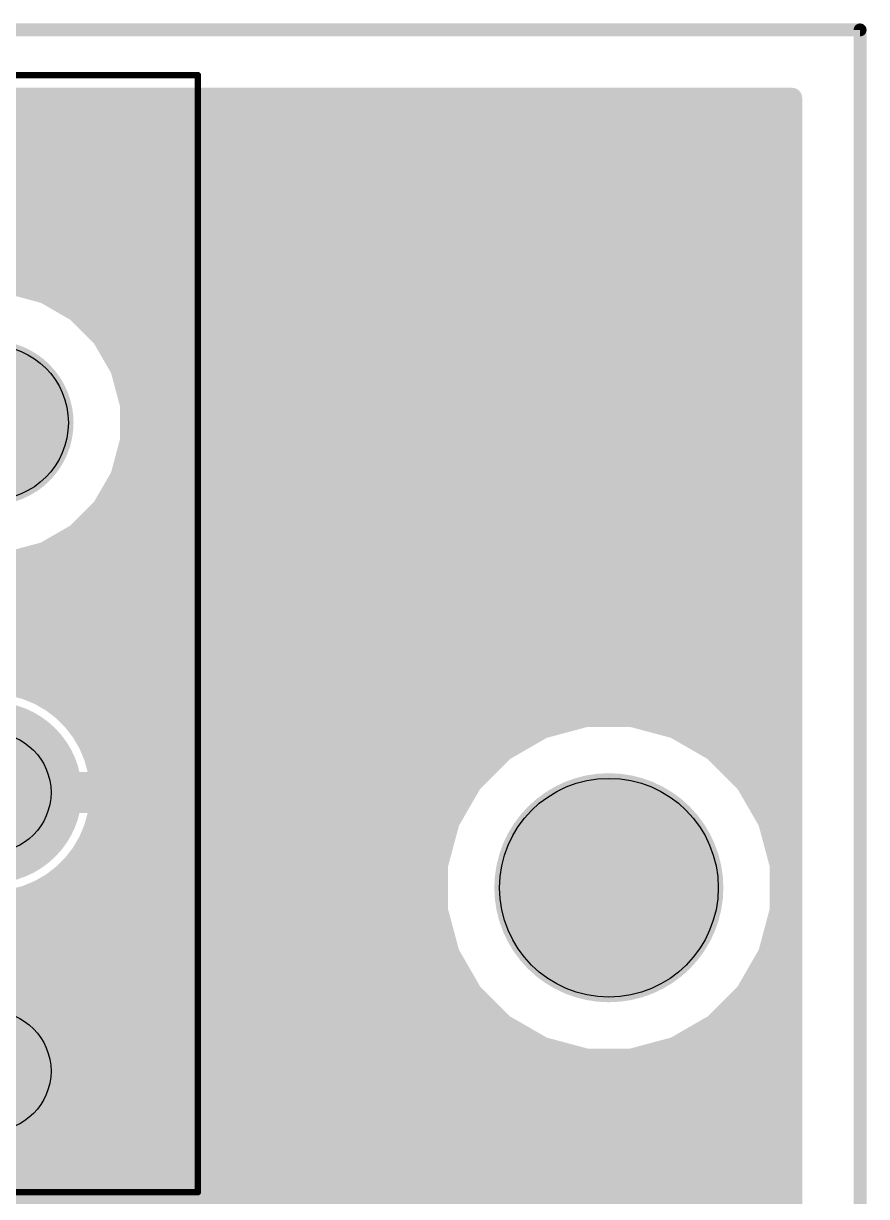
# Model space of a CAD drawing. Extents: x 0 to 10.8, y 0 to 6.1.
# Drawn here: x 8.897 to 9.552, y 5.176 to 6.088 of the extents above; entities that cross this region are included whole.
import ezdxf

# ---------------------------------------------------------------- set-up
doc = ezdxf.new("R2010")
doc.units = 0
for name, color, linetype in [('1', 22, 'CONTINUOUS'), ('116', 253, 'CONTINUOUS'), ('16', 175, 'CONTINUOUS'), ('17', 82, 'CONTINUOUS'), ('20', 7, 'CONTINUOUS'), ('21', 253, 'CONTINUOUS'), ('29', 253, 'CONTINUOUS'), ('30', 253, 'CONTINUOUS'), ('44', 253, 'CONTINUOUS')]:
    doc.layers.add(name, color=color, linetype=linetype)

# ---------------------------------------------------------------- blocks, each defined once
blk = doc.blocks.new('ROUNDP')
at = {"const_width": 0.5}
blk.add_lwpolyline([(0, -0.25, 1), (0, 0.25, 1), (0, -0.25)], format="xyb", dxfattribs=at)

msp = doc.modelspace()

# ---------------------------------------------------------------- linework, layer by layer
at = {"layer": '1'}
for points, const_width in [([(6.568744, 6.029677), (9.49424, 6.029677)], 0.016), ([(9.49424, 6.029677), (9.49424, 4.517012)], 0.016), ([(6.568744, 6.016), (9.49424, 6.016)], 0.016), ([(6.568744, 6), (9.49424, 6)], 0.016), ([(6.568744, 5.984), (9.49424, 5.984)], 0.016), ([(6.568744, 5.968), (9.49424, 5.968)], 0.016), ([(6.568744, 5.952), (9.49424, 5.952)], 0.016), ([(6.568744, 5.936), (9.49424, 5.936)], 0.016), ([(6.568744, 5.92), (9.49424, 5.92)], 0.016), ([(6.568744, 5.904), (9.49424, 5.904)], 0.016), ([(6.568744, 5.888), (9.49424, 5.888)], 0.016), ([(8.913685, 5.878039), (8.886217, 5.885398)], 0.016), ([(8.938311, 5.863819), (8.913685, 5.878039)], 0.016), ([(8.924146, 5.872), (9.49424, 5.872)], 0.016), ([(8.958417, 5.843713), (8.938311, 5.863819)], 0.016), ([(8.94613, 5.856), (9.49424, 5.856)], 0.016), ([(8.972638, 5.819087), (8.958417, 5.843713)], 0.016), ([(8.960563, 5.84), (9.49424, 5.84)], 0.016), ([(8.969803, 5.824), (9.49424, 5.824)], 0.016), ([(8.979996, 5.791618), (8.972638, 5.819087)], 0.016), ([(8.97561, 5.808), (9.49424, 5.808)], 0.016), ([(8.979898, 5.792), (9.49424, 5.792)], 0.016), ([(8.979996, 5.763181), (8.979996, 5.791618)], 0.016), ([(8.979996, 5.776), (9.49424, 5.776)], 0.016), ([(8.972638, 5.735713), (8.979996, 5.763181)], 0.016), ([(8.979142, 5.76), (9.49424, 5.76)], 0.016), ([(8.958417, 5.711087), (8.972638, 5.735713)], 0.016), ([(8.974854, 5.744), (9.49424, 5.744)], 0.016), ([(8.968181, 5.728), (9.49424, 5.728)], 0.016), ([(8.938311, 5.69098), (8.958417, 5.711087)], 0.016), ([(8.958941, 5.712), (9.49424, 5.712)], 0.016), ([(8.913685, 5.67676), (8.938311, 5.69098)], 0.016), ([(8.943331, 5.696), (9.49424, 5.696)], 0.016), ([(8.886217, 5.669402), (8.913685, 5.67676)], 0.016), ([(8.919295, 5.68), (9.49424, 5.68)], 0.016), ([(7.660996, 5.664), (9.49424, 5.664)], 0.016), ([(7.660996, 5.648), (9.49424, 5.648)], 0.016), ([(7.660996, 5.632), (9.49424, 5.632)], 0.016), ([(7.660996, 5.616), (9.49424, 5.616)], 0.016), ([(7.660996, 5.6), (9.49424, 5.6)], 0.016), ([(7.660996, 5.584), (9.49424, 5.584)], 0.016), ([(8.89922, 5.570185), (8.88852, 5.573051)], 0.016), ([(8.909453, 5.565945), (8.89922, 5.570185)], 0.016), ([(8.904496, 5.568), (9.49424, 5.568)], 0.016), ([(8.919043, 5.560406), (8.909453, 5.565945)], 0.016), ([(8.927831, 5.553665), (8.919043, 5.560406)], 0.016), ([(8.935665, 5.545831), (8.927831, 5.553665)], 0.016), ([(8.929496, 5.552), (9.49424, 5.552)], 0.016), ([(8.942406, 5.537043), (8.935665, 5.545831)], 0.016), ([(9.334488, 5.548996), (9.300661, 5.539933)], 0.016), ([(9.369508, 5.548996), (9.334488, 5.548996)], 0.016), ([(9.403335, 5.539933), (9.369508, 5.548996)], 0.016), ([(8.947945, 5.527453), (8.942406, 5.537043)], 0.016), ([(8.943012, 5.536), (9.29385, 5.536)], 0.016), ([(9.300661, 5.539933), (9.270335, 5.522425)], 0.016), ([(9.433661, 5.522425), (9.403335, 5.539933)], 0.016), ([(9.41015, 5.536), (9.49424, 5.536)], 0.016), ([(8.952185, 5.51722), (8.947945, 5.527453)], 0.016), ([(8.951035, 5.52), (9.267909, 5.52)], 0.016), ([(8.955051, 5.50652), (8.952185, 5.51722)], 0.016), ([(9.270335, 5.522425), (9.245571, 5.497661)], 0.016), ([(9.458425, 5.497661), (9.433661, 5.522425)], 0.016), ([(9.436087, 5.52), (9.49424, 5.52)], 0.016), ([(8.956169, 5.497992), (8.955051, 5.50652)], 0.016), ([(8.955382, 5.504), (9.251909, 5.504)], 0.016), ([(9.452087, 5.504), (9.49424, 5.504)], 0.016), ([(8.880016, 5.497992), (8.956169, 5.497992)], 0.016), ([(9.245571, 5.497661), (9.228063, 5.467335)], 0.016), ([(9.475933, 5.467335), (9.458425, 5.497661)], 0.016), ([(8.880016, 5.488), (9.239996, 5.488)], 0.016), ([(8.956169, 5.482), (8.880016, 5.482)], 0.016), ([(8.955051, 5.473476), (8.956169, 5.482)], 0.016), ([(9.464004, 5.488), (9.49424, 5.488)], 0.016), ([(8.952185, 5.462776), (8.955051, 5.473476)], 0.016), ([(8.954654, 5.472), (9.23076, 5.472)], 0.016), ([(9.47324, 5.472), (9.49424, 5.472)], 0.016), ([(8.947945, 5.452543), (8.952185, 5.462776)], 0.016), ([(9.228063, 5.467335), (9.219, 5.433508)], 0.016), ([(9.484996, 5.433508), (9.475933, 5.467335)], 0.016), ([(8.949374, 5.456), (9.225028, 5.456)], 0.016), ([(9.478972, 5.456), (9.49424, 5.456)], 0.016), ([(8.942406, 5.442953), (8.947945, 5.452543)], 0.016), ([(8.935665, 5.434165), (8.942406, 5.442953)], 0.016), ([(8.940138, 5.44), (9.22074, 5.44)], 0.016), ([(9.48326, 5.44), (9.49424, 5.44)], 0.016), ([(8.919043, 5.419591), (8.927831, 5.426331)], 0.016), ([(8.927831, 5.426331), (8.935665, 5.434165)], 0.016), ([(9.219, 5.433508), (9.219, 5.398488)], 0.016), ([(9.484996, 5.398488), (9.484996, 5.433508)], 0.016), ([(8.909453, 5.414051), (8.919043, 5.419591)], 0.016), ([(8.924791, 5.424), (9.219, 5.424)], 0.016), ([(9.484996, 5.424), (9.49424, 5.424)], 0.016), ([(8.905665, 5.412484), (8.909453, 5.414051)], 0.016), ([(8.927193, 5.406717), (8.905665, 5.412484)], 0.016), ([(8.922406, 5.408), (9.219, 5.408)], 0.016), ([(9.484996, 5.408), (9.49424, 5.408)], 0.016), ([(8.959803, 5.38789), (8.927193, 5.406717)], 0.016), ([(9.219, 5.398488), (9.228063, 5.364661)], 0.016), ([(9.475933, 5.364661), (9.484996, 5.398488)], 0.016), ([(8.872, 4.730606), (8.872, 5.273465)], 0.254), ([(8.952685, 5.392), (9.220736, 5.392)], 0.016), ([(9.483256, 5.392), (9.49424, 5.392)], 0.016), ([(8.986425, 5.361268), (8.959803, 5.38789)], 0.016), ([(8.971693, 5.376), (9.225024, 5.376)], 0.016), ([(9.478969, 5.376), (9.49424, 5.376)], 0.016), ([(9.228063, 5.364661), (9.245571, 5.334335)], 0.016), ([(9.458425, 5.334335), (9.475933, 5.364661)], 0.016), ([(9.005252, 5.328657), (8.986425, 5.361268)], 0.016), ([(8.987157, 5.36), (9.230752, 5.36)], 0.016), ([(9.47324, 5.36), (9.49424, 5.36)], 0.016), ([(8.996398, 5.344), (9.239988, 5.344)], 0.016), ([(9.464004, 5.344), (9.49424, 5.344)], 0.016), ([(9.014996, 5.292291), (9.005252, 5.328657)], 0.016), ([(9.005429, 5.328), (9.251906, 5.328)], 0.016), ([(9.245571, 5.334335), (9.270335, 5.309571)], 0.016), ([(9.433661, 5.309571), (9.458425, 5.334335)], 0.016), ([(9.452091, 5.328), (9.49424, 5.328)], 0.016), ([(9.009717, 5.312), (9.267906, 5.312)], 0.016), ([(9.270335, 5.309571), (9.300661, 5.292063)], 0.016), ([(9.403335, 5.292063), (9.433661, 5.309571)], 0.016), ([(9.436091, 5.312), (9.49424, 5.312)], 0.016), ([(9.014004, 5.296), (9.293839, 5.296)], 0.016), ([(9.014996, 4.711776), (9.014996, 5.292291)], 0.016), ([(9.300661, 5.292063), (9.334488, 5.283)], 0.016), ([(9.369508, 5.283), (9.403335, 5.292063)], 0.016), ([(9.410154, 5.296), (9.49424, 5.296)], 0.016), ([(9.014996, 5.28), (9.49424, 5.28)], 0.016), ([(9.334488, 5.283), (9.369508, 5.283)], 0.016), ([(9.014996, 5.264), (9.49424, 5.264)], 0.016), ([(9.014996, 5.248), (9.49424, 5.248)], 0.016), ([(9.014996, 5.232), (9.49424, 5.232)], 0.016), ([(9.014996, 5.216), (9.49424, 5.216)], 0.016), ([(9.014996, 5.2), (9.49424, 5.2)], 0.016), ([(9.014996, 5.184), (9.49424, 5.184)], 0.016), ([(9.014996, 5.168), (9.49424, 5.168)], 0.016)]:
    msp.add_lwpolyline(points, dxfattribs=dict(at, const_width=const_width))
for points, const_width in [([(9.49824, 6.029677, 1), (9.49024, 6.029677)], 0.008), ([(9.49424, 6.025677, 1), (9.49424, 6.033677)], 0.008), ([(9.49424, 6.012, 1), (9.49424, 6.02)], 0.008), ([(9.49424, 5.996, 1), (9.49424, 6.004)], 0.008), ([(9.49424, 5.98, 1), (9.49424, 5.988)], 0.008), ([(9.49424, 5.964, 1), (9.49424, 5.972)], 0.008), ([(9.49424, 5.948, 1), (9.49424, 5.956)], 0.008), ([(9.49424, 5.932, 1), (9.49424, 5.94)], 0.008), ([(9.49424, 5.916, 1), (9.49424, 5.924)], 0.008), ([(9.49424, 5.9, 1), (9.49424, 5.908)], 0.008), ([(9.49424, 5.884, 1), (9.49424, 5.892)], 0.008), ([(8.915685, 5.881503, 1), (8.911685, 5.874575)], 0.008), ([(8.91265, 5.874176, 1), (8.91472, 5.881903)], 0.008), ([(8.924146, 5.876, 1), (8.924146, 5.868)], 0.008), ([(8.941139, 5.866647, 1), (8.935483, 5.86099)], 0.008), ([(8.936311, 5.860355, 1), (8.940311, 5.867283)], 0.008), ([(9.49424, 5.868, 1), (9.49424, 5.876)], 0.008), ([(8.94613, 5.86, 1), (8.94613, 5.852)], 0.008), ([(9.49424, 5.852, 1), (9.49424, 5.86)], 0.008), ([(8.961881, 5.845713, 1), (8.954953, 5.841712)], 0.008), ([(8.955589, 5.840884, 1), (8.961246, 5.846541)], 0.008), ([(8.960563, 5.844, 1), (8.960563, 5.836)], 0.008), ([(9.49424, 5.836, 1), (9.49424, 5.844)], 0.008), ([(8.969803, 5.828, 1), (8.969803, 5.82)], 0.008), ([(8.976502, 5.820122, 1), (8.968774, 5.818052)], 0.008), ([(9.49424, 5.82, 1), (9.49424, 5.828)], 0.008), ([(8.969174, 5.817086, 1), (8.976102, 5.821087)], 0.008), ([(8.97561, 5.812, 1), (8.97561, 5.804)], 0.008), ([(9.49424, 5.804, 1), (9.49424, 5.812)], 0.008), ([(8.979898, 5.796, 1), (8.979898, 5.788)], 0.008), ([(8.983996, 5.791618, 1), (8.975996, 5.791618)], 0.008), ([(9.49424, 5.788, 1), (9.49424, 5.796)], 0.008), ([(8.976132, 5.790583, 1), (8.98386, 5.792653)], 0.008), ([(8.979996, 5.78, 1), (8.979996, 5.772)], 0.008), ([(9.49424, 5.772, 1), (9.49424, 5.78)], 0.008), ([(8.98386, 5.762146, 1), (8.976132, 5.764216)], 0.008), ([(8.979142, 5.764, 1), (8.979142, 5.756)], 0.008), ([(8.975996, 5.763181, 1), (8.983996, 5.763181)], 0.008), ([(9.49424, 5.756, 1), (9.49424, 5.764)], 0.008), ([(8.976102, 5.733712, 1), (8.969174, 5.737713)], 0.008), ([(8.974854, 5.748, 1), (8.974854, 5.74)], 0.008), ([(9.49424, 5.74, 1), (9.49424, 5.748)], 0.008), ([(8.968181, 5.732, 1), (8.968181, 5.724)], 0.008), ([(8.968774, 5.736748, 1), (8.976502, 5.734678)], 0.008), ([(9.49424, 5.724, 1), (9.49424, 5.732)], 0.008), ([(8.954953, 5.713087, 1), (8.961881, 5.709086)], 0.008), ([(8.958941, 5.716, 1), (8.958941, 5.708)], 0.008), ([(8.961246, 5.708258, 1), (8.955589, 5.713915)], 0.008), ([(9.49424, 5.708, 1), (9.49424, 5.716)], 0.008), ([(8.940311, 5.687516, 1), (8.936311, 5.694444)], 0.008), ([(8.943331, 5.7, 1), (8.943331, 5.692)], 0.008), ([(9.49424, 5.692, 1), (9.49424, 5.7)], 0.008), ([(8.935483, 5.693809, 1), (8.941139, 5.688152)], 0.008), ([(8.911685, 5.680224, 1), (8.915685, 5.673296)], 0.008), ([(8.91472, 5.672896, 1), (8.91265, 5.680624)], 0.008), ([(8.919295, 5.684, 1), (8.919295, 5.676)], 0.008), ([(9.49424, 5.676, 1), (9.49424, 5.684)], 0.008), ([(9.49424, 5.66, 1), (9.49424, 5.668)], 0.008), ([(9.49424, 5.644, 1), (9.49424, 5.652)], 0.008), ([(9.49424, 5.628, 1), (9.49424, 5.636)], 0.008), ([(9.49424, 5.612, 1), (9.49424, 5.62)], 0.008), ([(9.49424, 5.596, 1), (9.49424, 5.604)], 0.008), ([(9.49424, 5.58, 1), (9.49424, 5.588)], 0.008), ([(8.900752, 5.57388, 1), (8.897689, 5.56649)], 0.008), ([(8.898186, 5.566321, 1), (8.900255, 5.574049)], 0.008), ([(8.904496, 5.572, 1), (8.904496, 5.564)], 0.008), ([(8.911453, 5.569409, 1), (8.907452, 5.562481)], 0.008), ([(8.907921, 5.56225, 1), (8.910984, 5.56964)], 0.008), ([(9.49424, 5.564, 1), (9.49424, 5.572)], 0.008), ([(8.921478, 5.563579, 1), (8.916609, 5.557232)], 0.008), ([(8.917043, 5.556942, 1), (8.921044, 5.563869)], 0.008), ([(8.930659, 5.556494, 1), (8.925002, 5.550837)], 0.008), ([(8.925396, 5.550491, 1), (8.930265, 5.556839)], 0.008), ([(8.929496, 5.556, 1), (8.929496, 5.548)], 0.008), ([(8.938839, 5.548265, 1), (8.932491, 5.543396)], 0.008), ([(8.932837, 5.543002, 1), (8.938494, 5.548659)], 0.008), ([(9.334488, 5.552996, 1), (9.334488, 5.544996)], 0.008), ([(9.335523, 5.545132, 1), (9.333453, 5.55286)], 0.008), ([(9.370543, 5.55286, 1), (9.368473, 5.545132)], 0.008), ([(9.369508, 5.544996, 1), (9.369508, 5.552996)], 0.008), ([(9.49424, 5.548, 1), (9.49424, 5.556)], 0.008), ([(8.945869, 5.539044, 1), (8.938942, 5.535043)], 0.008), ([(8.943012, 5.54, 1), (8.943012, 5.532)], 0.008), ([(8.939232, 5.534609, 1), (8.945579, 5.539478)], 0.008), ([(9.29385, 5.532, 1), (9.29385, 5.54)], 0.008), ([(9.299626, 5.543797, 1), (9.301697, 5.536069)], 0.008), ([(9.302661, 5.536469, 1), (9.298662, 5.543397)], 0.008), ([(9.405335, 5.543397, 1), (9.401335, 5.536469)], 0.008), ([(9.402299, 5.536069, 1), (9.40437, 5.543797)], 0.008), ([(9.41015, 5.54, 1), (9.41015, 5.532)], 0.008), ([(9.49424, 5.532, 1), (9.49424, 5.54)], 0.008), ([(8.95164, 5.528984, 1), (8.94425, 5.525921)], 0.008), ([(8.944481, 5.525452, 1), (8.951409, 5.529453)], 0.008), ([(8.951035, 5.524, 1), (8.951035, 5.516)], 0.008), ([(8.956049, 5.518255, 1), (8.948321, 5.516186)], 0.008), ([(9.268335, 5.525889, 1), (9.272335, 5.518961)], 0.008), ([(9.273163, 5.519597, 1), (9.267506, 5.525254)], 0.008), ([(9.267909, 5.516, 1), (9.267909, 5.524)], 0.008), ([(9.43649, 5.525254, 1), (9.430833, 5.519597)], 0.008), ([(9.431662, 5.518961, 1), (9.435661, 5.525889)], 0.008), ([(9.436087, 5.524, 1), (9.436087, 5.516)], 0.008), ([(9.49424, 5.516, 1), (9.49424, 5.524)], 0.008), ([(8.94849, 5.515689, 1), (8.95588, 5.518752)], 0.008), ([(8.959017, 5.50704, 1), (8.951085, 5.506)], 0.008), ([(8.951187, 5.505485, 1), (8.958915, 5.507555)], 0.008), ([(8.955382, 5.508, 1), (8.955382, 5.5)], 0.008), ([(9.251909, 5.5, 1), (9.251909, 5.508)], 0.008), ([(9.452087, 5.508, 1), (9.452087, 5.5)], 0.008), ([(9.49424, 5.5, 1), (9.49424, 5.508)], 0.008), ([(8.952203, 5.497472, 1), (8.960135, 5.498512)], 0.008), ([(8.956169, 5.493992, 1), (8.956169, 5.501992)], 0.008), ([(9.242742, 5.50049, 1), (9.248399, 5.494833)], 0.008), ([(9.249035, 5.495662, 1), (9.242107, 5.499661)], 0.008), ([(9.461889, 5.499661, 1), (9.454961, 5.495662)], 0.008), ([(9.455597, 5.494833, 1), (9.461254, 5.50049)], 0.008), ([(8.960135, 5.48148, 1), (8.952203, 5.48252)], 0.008), ([(8.956169, 5.478, 1), (8.956169, 5.486)], 0.008), ([(9.239996, 5.484, 1), (9.239996, 5.492)], 0.008), ([(9.464004, 5.492, 1), (9.464004, 5.484)], 0.008), ([(9.49424, 5.484, 1), (9.49424, 5.492)], 0.008), ([(8.954654, 5.476, 1), (8.954654, 5.468)], 0.008), ([(8.958915, 5.472441, 1), (8.951187, 5.474511)], 0.008), ([(9.23076, 5.468, 1), (9.23076, 5.476)], 0.008), ([(9.47324, 5.476, 1), (9.47324, 5.468)], 0.008), ([(9.49424, 5.468, 1), (9.49424, 5.476)], 0.008), ([(8.95588, 5.461244, 1), (8.94849, 5.464307)], 0.008), ([(8.951085, 5.473997, 1), (8.959017, 5.472956)], 0.008), ([(9.224599, 5.469335, 1), (9.231527, 5.465335)], 0.008), ([(9.231927, 5.466299, 1), (9.224199, 5.46837)], 0.008), ([(9.479797, 5.46837, 1), (9.472069, 5.466299)], 0.008), ([(9.472469, 5.465335, 1), (9.479397, 5.469335)], 0.008), ([(8.949374, 5.46, 1), (8.949374, 5.452)], 0.008), ([(8.948321, 5.46381, 1), (8.956049, 5.461741)], 0.008), ([(9.225028, 5.452, 1), (9.225028, 5.46)], 0.008), ([(9.478972, 5.46, 1), (9.478972, 5.452)], 0.008), ([(9.49424, 5.452, 1), (9.49424, 5.46)], 0.008), ([(8.94425, 5.454075, 1), (8.95164, 5.451012)], 0.008), ([(8.951409, 5.450543, 1), (8.944481, 5.454544)], 0.008), ([(8.940138, 5.444, 1), (8.940138, 5.436)], 0.008), ([(8.938942, 5.444953, 1), (8.945869, 5.440952)], 0.008), ([(8.945579, 5.440518, 1), (8.939232, 5.445387)], 0.008), ([(9.22074, 5.436, 1), (9.22074, 5.444)], 0.008), ([(9.48326, 5.444, 1), (9.48326, 5.436)], 0.008), ([(9.49424, 5.436, 1), (9.49424, 5.444)], 0.008), ([(8.930265, 5.423157, 1), (8.925396, 5.429505)], 0.008), ([(8.932491, 5.4366, 1), (8.938839, 5.431731)], 0.008), ([(8.938494, 5.431337, 1), (8.932837, 5.436994)], 0.008), ([(9.223, 5.433508, 1), (9.215, 5.433508)], 0.008), ([(9.215136, 5.434543, 1), (9.222864, 5.432473)], 0.008), ([(9.488996, 5.433508, 1), (9.480996, 5.433508)], 0.008), ([(9.481132, 5.432473, 1), (9.48886, 5.434543)], 0.008), ([(8.916609, 5.422764, 1), (8.921478, 5.416417)], 0.008), ([(8.921044, 5.416127, 1), (8.917043, 5.423054)], 0.008), ([(8.924791, 5.428, 1), (8.924791, 5.42)], 0.008), ([(8.925002, 5.429159, 1), (8.930659, 5.423502)], 0.008), ([(9.219, 5.42, 1), (9.219, 5.428)], 0.008), ([(9.484996, 5.428, 1), (9.484996, 5.42)], 0.008), ([(9.49424, 5.42, 1), (9.49424, 5.428)], 0.008), ([(8.906701, 5.416348, 1), (8.90463, 5.408621)], 0.008), ([(8.904136, 5.41618, 1), (8.907195, 5.408788)], 0.008), ([(8.907452, 5.417515, 1), (8.911453, 5.410587)], 0.008), ([(8.910982, 5.410355, 1), (8.907924, 5.417747)], 0.008), ([(8.922406, 5.412, 1), (8.922406, 5.404)], 0.008), ([(9.219, 5.404, 1), (9.219, 5.412)], 0.008), ([(9.484996, 5.412, 1), (9.484996, 5.404)], 0.008), ([(9.49424, 5.404, 1), (9.49424, 5.412)], 0.008), ([(8.929193, 5.410181, 1), (8.925193, 5.403252)], 0.008), ([(8.926158, 5.402853, 1), (8.928228, 5.41058)], 0.008), ([(9.222864, 5.399523, 1), (9.215136, 5.397453)], 0.008), ([(9.48886, 5.397453, 1), (9.481132, 5.399523)], 0.008), ([(8.9355, 5.273465, 1), (8.8085, 5.273465)], 0.127), ([(8.952685, 5.396, 1), (8.952685, 5.388)], 0.008), ([(9.215, 5.398488, 1), (9.223, 5.398488)], 0.008), ([(9.220736, 5.388, 1), (9.220736, 5.396)], 0.008), ([(9.483256, 5.396, 1), (9.483256, 5.388)], 0.008), ([(9.480996, 5.398488, 1), (9.488996, 5.398488)], 0.008), ([(9.49424, 5.388, 1), (9.49424, 5.396)], 0.008), ([(8.962632, 5.390718, 1), (8.956975, 5.385061)], 0.008), ([(8.957803, 5.384426, 1), (8.961803, 5.391354)], 0.008), ([(8.971693, 5.38, 1), (8.971693, 5.372)], 0.008), ([(9.225024, 5.372, 1), (9.225024, 5.38)], 0.008), ([(9.478969, 5.38, 1), (9.478969, 5.372)], 0.008), ([(9.49424, 5.372, 1), (9.49424, 5.38)], 0.008), ([(9.231527, 5.366661, 1), (9.224599, 5.362662)], 0.008), ([(9.479397, 5.362662, 1), (9.472469, 5.366661)], 0.008), ([(8.989889, 5.363268, 1), (8.982961, 5.359268)], 0.008), ([(8.987157, 5.364, 1), (8.987157, 5.356)], 0.008), ([(8.983597, 5.358439, 1), (8.989254, 5.364096)], 0.008), ([(9.224199, 5.363626, 1), (9.231927, 5.365697)], 0.008), ([(9.230752, 5.356, 1), (9.230752, 5.364)], 0.008), ([(9.47324, 5.364, 1), (9.47324, 5.356)], 0.008), ([(9.472069, 5.365697, 1), (9.479797, 5.363626)], 0.008), ([(9.49424, 5.356, 1), (9.49424, 5.364)], 0.008), ([(8.996398, 5.348, 1), (8.996398, 5.34)], 0.008), ([(9.239988, 5.34, 1), (9.239988, 5.348)], 0.008), ([(9.464004, 5.348, 1), (9.464004, 5.34)], 0.008), ([(9.49424, 5.34, 1), (9.49424, 5.348)], 0.008), ([(9.009116, 5.329693, 1), (9.001388, 5.327622)], 0.008), ([(9.005429, 5.332, 1), (9.005429, 5.324)], 0.008), ([(9.001788, 5.326658, 1), (9.008716, 5.330657)], 0.008), ([(9.248399, 5.337163, 1), (9.242742, 5.331506)], 0.008), ([(9.242107, 5.332335, 1), (9.249035, 5.336335)], 0.008), ([(9.251906, 5.324, 1), (9.251906, 5.332)], 0.008), ([(9.452091, 5.332, 1), (9.452091, 5.324)], 0.008), ([(9.454961, 5.336335, 1), (9.461889, 5.332335)], 0.008), ([(9.461254, 5.331506, 1), (9.455597, 5.337163)], 0.008), ([(9.49424, 5.324, 1), (9.49424, 5.332)], 0.008), ([(9.009717, 5.316, 1), (9.009717, 5.308)], 0.008), ([(9.272335, 5.313035, 1), (9.268335, 5.306107)], 0.008), ([(9.267506, 5.306742, 1), (9.273163, 5.312399)], 0.008), ([(9.267906, 5.308, 1), (9.267906, 5.316)], 0.008), ([(9.430833, 5.312399, 1), (9.43649, 5.306742)], 0.008), ([(9.435661, 5.306107, 1), (9.431662, 5.313035)], 0.008), ([(9.436091, 5.316, 1), (9.436091, 5.308)], 0.008), ([(9.49424, 5.308, 1), (9.49424, 5.316)], 0.008), ([(9.014004, 5.3, 1), (9.014004, 5.292)], 0.008), ([(9.018996, 5.292291, 1), (9.010996, 5.292291)], 0.008), ([(9.011132, 5.291256, 1), (9.01886, 5.293327)], 0.008), ([(9.293839, 5.292, 1), (9.293839, 5.3)], 0.008), ([(9.301697, 5.295927, 1), (9.299626, 5.288199)], 0.008), ([(9.298662, 5.288599, 1), (9.302661, 5.295527)], 0.008), ([(9.401335, 5.295527, 1), (9.405335, 5.288599)], 0.008), ([(9.40437, 5.288199, 1), (9.402299, 5.295927)], 0.008), ([(9.410154, 5.3, 1), (9.410154, 5.292)], 0.008), ([(9.49424, 5.292, 1), (9.49424, 5.3)], 0.008), ([(9.014996, 5.284, 1), (9.014996, 5.276)], 0.008), ([(9.334488, 5.287, 1), (9.334488, 5.279)], 0.008), ([(9.333453, 5.279136, 1), (9.335523, 5.286864)], 0.008), ([(9.368473, 5.286864, 1), (9.370543, 5.279136)], 0.008), ([(9.369508, 5.279, 1), (9.369508, 5.287)], 0.008), ([(9.49424, 5.276, 1), (9.49424, 5.284)], 0.008), ([(9.014996, 5.268, 1), (9.014996, 5.26)], 0.008), ([(9.49424, 5.26, 1), (9.49424, 5.268)], 0.008), ([(9.014996, 5.252, 1), (9.014996, 5.244)], 0.008), ([(9.49424, 5.244, 1), (9.49424, 5.252)], 0.008), ([(9.014996, 5.236, 1), (9.014996, 5.228)], 0.008), ([(9.49424, 5.228, 1), (9.49424, 5.236)], 0.008), ([(9.014996, 5.22, 1), (9.014996, 5.212)], 0.008), ([(9.49424, 5.212, 1), (9.49424, 5.22)], 0.008), ([(9.014996, 5.204, 1), (9.014996, 5.196)], 0.008), ([(9.49424, 5.196, 1), (9.49424, 5.204)], 0.008), ([(9.014996, 5.188, 1), (9.014996, 5.18)], 0.008), ([(9.49424, 5.18, 1), (9.49424, 5.188)], 0.008)]:
    msp.add_lwpolyline(points, format="xyb", dxfattribs=dict(at, const_width=const_width))
at = {"layer": '116'}
for points, const_width in [([(8.872008, 5.743465, 1), (8.872008, 5.811339, 1), (8.872008, 5.743465)], 0.056063), ([(8.872008, 5.462835, 1), (8.872008, 5.517165, 1), (8.872008, 5.462835)], 0.042559), ([(9.352008, 5.369567, 1), (9.352008, 5.462402, 1), (9.352008, 5.369567)], 0.081063), ([(8.872008, 5.246299, 1), (8.872008, 5.30063, 1), (8.872008, 5.246299)], 0.042559)]:
    msp.add_lwpolyline(points, format="xyb", dxfattribs=dict(at, const_width=const_width))
at = {"layer": '16', "const_width": 0.016}
for points in [[(6.568744, 6.029677), (9.49424, 6.029677)], [(9.49424, 6.029677), (9.49424, 4.517012)], [(6.568744, 6.016), (9.49424, 6.016)], [(6.568744, 6), (9.49424, 6)], [(6.568744, 5.984), (9.49424, 5.984)], [(6.568744, 5.968), (9.49424, 5.968)], [(6.568744, 5.952), (9.49424, 5.952)], [(6.568744, 5.936), (9.49424, 5.936)], [(6.568744, 5.92), (9.49424, 5.92)], [(6.568744, 5.904), (9.49424, 5.904)], [(6.568744, 5.888), (9.49424, 5.888)], [(8.913685, 5.878039), (8.886217, 5.885398)], [(8.938311, 5.863819), (8.913685, 5.878039)], [(8.924146, 5.872), (9.49424, 5.872)], [(8.958417, 5.843713), (8.938311, 5.863819)], [(8.94613, 5.856), (9.49424, 5.856)], [(8.972638, 5.819087), (8.958417, 5.843713)], [(8.960563, 5.84), (9.49424, 5.84)], [(8.969803, 5.824), (9.49424, 5.824)], [(8.979996, 5.791618), (8.972638, 5.819087)], [(8.97561, 5.808), (9.49424, 5.808)], [(8.979898, 5.792), (9.49424, 5.792)], [(8.979996, 5.763181), (8.979996, 5.791618)], [(8.979996, 5.776), (9.49424, 5.776)], [(8.972638, 5.735713), (8.979996, 5.763181)], [(8.979142, 5.76), (9.49424, 5.76)], [(8.958417, 5.711087), (8.972638, 5.735713)], [(8.974854, 5.744), (9.49424, 5.744)], [(8.968181, 5.728), (9.49424, 5.728)], [(8.938311, 5.69098), (8.958417, 5.711087)], [(8.958941, 5.712), (9.49424, 5.712)], [(8.913685, 5.67676), (8.938311, 5.69098)], [(8.943331, 5.696), (9.49424, 5.696)], [(8.886217, 5.669402), (8.913685, 5.67676)], [(8.919295, 5.68), (9.49424, 5.68)], [(6.568744, 5.664), (9.49424, 5.664)], [(6.568744, 5.648), (9.49424, 5.648)], [(6.568744, 5.632), (9.49424, 5.632)], [(6.568744, 5.616), (9.49424, 5.616)], [(6.568744, 5.6), (9.49424, 5.6)], [(6.568744, 5.584), (9.49424, 5.584)], [(8.89922, 5.570185), (8.88852, 5.573051)], [(8.909453, 5.565945), (8.89922, 5.570185)], [(8.904496, 5.568), (9.49424, 5.568)], [(8.919043, 5.560406), (8.909453, 5.565945)], [(8.927831, 5.553665), (8.919043, 5.560406)], [(8.935665, 5.545831), (8.927831, 5.553665)], [(8.929496, 5.552), (9.49424, 5.552)], [(8.942406, 5.537043), (8.935665, 5.545831)], [(9.334488, 5.548996), (9.300661, 5.539933)], [(9.369508, 5.548996), (9.334488, 5.548996)], [(9.403335, 5.539933), (9.369508, 5.548996)], [(8.947945, 5.527453), (8.942406, 5.537043)], [(8.943012, 5.536), (9.29385, 5.536)], [(9.300661, 5.539933), (9.270335, 5.522425)], [(9.433661, 5.522425), (9.403335, 5.539933)], [(9.41015, 5.536), (9.49424, 5.536)], [(8.952185, 5.51722), (8.947945, 5.527453)], [(8.951035, 5.52), (9.267909, 5.52)], [(8.955051, 5.50652), (8.952185, 5.51722)], [(9.270335, 5.522425), (9.245571, 5.497661)], [(9.458425, 5.497661), (9.433661, 5.522425)], [(9.436087, 5.52), (9.49424, 5.52)], [(8.956169, 5.497992), (8.955051, 5.50652)], [(8.955382, 5.504), (9.251909, 5.504)], [(9.452087, 5.504), (9.49424, 5.504)], [(8.880016, 5.497992), (8.956169, 5.497992)], [(9.245571, 5.497661), (9.228063, 5.467335)], [(9.475933, 5.467335), (9.458425, 5.497661)], [(8.880016, 5.488), (9.239996, 5.488)], [(8.956169, 5.482), (8.880016, 5.482)], [(8.955051, 5.473476), (8.956169, 5.482)], [(9.464004, 5.488), (9.49424, 5.488)], [(8.952185, 5.462776), (8.955051, 5.473476)], [(8.954654, 5.472), (9.23076, 5.472)], [(9.47324, 5.472), (9.49424, 5.472)], [(8.947945, 5.452543), (8.952185, 5.462776)], [(9.228063, 5.467335), (9.219, 5.433508)], [(9.484996, 5.433508), (9.475933, 5.467335)], [(8.949374, 5.456), (9.225028, 5.456)], [(9.478972, 5.456), (9.49424, 5.456)], [(8.942406, 5.442953), (8.947945, 5.452543)], [(8.935665, 5.434165), (8.942406, 5.442953)], [(8.940138, 5.44), (9.22074, 5.44)], [(9.48326, 5.44), (9.49424, 5.44)], [(8.919043, 5.419591), (8.927831, 5.426331)], [(8.927831, 5.426331), (8.935665, 5.434165)], [(9.219, 5.433508), (9.219, 5.398488)], [(9.484996, 5.398488), (9.484996, 5.433508)], [(8.909453, 5.414051), (8.919043, 5.419591)], [(8.924791, 5.424), (9.219, 5.424)], [(9.484996, 5.424), (9.49424, 5.424)], [(8.88852, 5.406945), (8.89922, 5.409811)], [(8.892457, 5.408), (9.219, 5.408)], [(8.89922, 5.409811), (8.909453, 5.414051)], [(9.484996, 5.408), (9.49424, 5.408)], [(9.219, 5.398488), (9.228063, 5.364661)], [(9.475933, 5.364661), (9.484996, 5.398488)], [(6.817193, 5.392), (9.220736, 5.392)], [(9.483256, 5.392), (9.49424, 5.392)], [(6.812906, 5.376), (9.225024, 5.376)], [(9.478969, 5.376), (9.49424, 5.376)], [(9.228063, 5.364661), (9.245571, 5.334335)], [(9.458425, 5.334335), (9.475933, 5.364661)], [(6.807177, 5.36), (9.230752, 5.36)], [(8.918728, 5.343402), (8.888409, 5.355961)], [(9.47324, 5.36), (9.49424, 5.36)], [(8.917287, 5.344), (9.239988, 5.344)], [(9.464004, 5.344), (9.49424, 5.344)], [(8.941937, 5.320193), (8.918728, 5.343402)], [(8.93413, 5.328), (9.251906, 5.328)], [(9.245571, 5.334335), (9.270335, 5.309571)], [(9.433661, 5.309571), (9.458425, 5.334335)], [(9.452091, 5.328), (9.49424, 5.328)], [(8.954496, 5.289874), (8.941937, 5.320193)], [(8.945335, 5.312), (9.267906, 5.312)], [(9.270335, 5.309571), (9.300661, 5.292063)], [(9.403335, 5.292063), (9.433661, 5.309571)], [(9.436091, 5.312), (9.49424, 5.312)], [(8.951961, 5.296), (9.293839, 5.296)], [(8.954496, 5.257051), (8.954496, 5.289874)], [(9.300661, 5.292063), (9.334488, 5.283)], [(9.369508, 5.283), (9.403335, 5.292063)], [(9.410154, 5.296), (9.49424, 5.296)], [(8.954496, 5.28), (9.49424, 5.28)], [(9.334488, 5.283), (9.369508, 5.283)], [(8.954496, 5.264), (9.49424, 5.264)], [(8.941937, 5.226732), (8.954496, 5.257051)], [(8.950744, 5.248), (9.49424, 5.248)], [(8.918728, 5.203524), (8.941937, 5.226732)], [(8.944118, 5.232), (9.49424, 5.232)], [(8.931205, 5.216), (9.49424, 5.216)], [(8.888409, 5.190965), (8.918728, 5.203524)], [(8.91022, 5.2), (9.49424, 5.2)], [(6.568744, 5.184), (9.49424, 5.184)], [(6.568744, 5.168), (9.49424, 5.168)]]:
    msp.add_lwpolyline(points, dxfattribs=at)
at = {"layer": '16', "const_width": 0.008}
for points in [[(9.49824, 6.029677, 1), (9.49024, 6.029677)], [(9.49424, 6.025677, 1), (9.49424, 6.033677)], [(9.49424, 6.012, 1), (9.49424, 6.02)], [(9.49424, 5.996, 1), (9.49424, 6.004)], [(9.49424, 5.98, 1), (9.49424, 5.988)], [(9.49424, 5.964, 1), (9.49424, 5.972)], [(9.49424, 5.948, 1), (9.49424, 5.956)], [(9.49424, 5.932, 1), (9.49424, 5.94)], [(9.49424, 5.916, 1), (9.49424, 5.924)], [(9.49424, 5.9, 1), (9.49424, 5.908)], [(9.49424, 5.884, 1), (9.49424, 5.892)], [(8.915685, 5.881503, 1), (8.911685, 5.874575)], [(8.91265, 5.874176, 1), (8.91472, 5.881903)], [(8.924146, 5.876, 1), (8.924146, 5.868)], [(8.941139, 5.866647, 1), (8.935483, 5.86099)], [(8.936311, 5.860355, 1), (8.940311, 5.867283)], [(9.49424, 5.868, 1), (9.49424, 5.876)], [(8.94613, 5.86, 1), (8.94613, 5.852)], [(9.49424, 5.852, 1), (9.49424, 5.86)], [(8.961881, 5.845713, 1), (8.954953, 5.841712)], [(8.955589, 5.840884, 1), (8.961246, 5.846541)], [(8.960563, 5.844, 1), (8.960563, 5.836)], [(9.49424, 5.836, 1), (9.49424, 5.844)], [(8.969803, 5.828, 1), (8.969803, 5.82)], [(8.976502, 5.820122, 1), (8.968774, 5.818052)], [(9.49424, 5.82, 1), (9.49424, 5.828)], [(8.969174, 5.817086, 1), (8.976102, 5.821087)], [(8.97561, 5.812, 1), (8.97561, 5.804)], [(9.49424, 5.804, 1), (9.49424, 5.812)], [(8.979898, 5.796, 1), (8.979898, 5.788)], [(8.983996, 5.791618, 1), (8.975996, 5.791618)], [(9.49424, 5.788, 1), (9.49424, 5.796)], [(8.976132, 5.790583, 1), (8.98386, 5.792653)], [(8.979996, 5.78, 1), (8.979996, 5.772)], [(9.49424, 5.772, 1), (9.49424, 5.78)], [(8.98386, 5.762146, 1), (8.976132, 5.764216)], [(8.979142, 5.764, 1), (8.979142, 5.756)], [(8.975996, 5.763181, 1), (8.983996, 5.763181)], [(9.49424, 5.756, 1), (9.49424, 5.764)], [(8.976102, 5.733712, 1), (8.969174, 5.737713)], [(8.974854, 5.748, 1), (8.974854, 5.74)], [(9.49424, 5.74, 1), (9.49424, 5.748)], [(8.968181, 5.732, 1), (8.968181, 5.724)], [(8.968774, 5.736748, 1), (8.976502, 5.734678)], [(9.49424, 5.724, 1), (9.49424, 5.732)], [(8.954953, 5.713087, 1), (8.961881, 5.709086)], [(8.958941, 5.716, 1), (8.958941, 5.708)], [(8.961246, 5.708258, 1), (8.955589, 5.713915)], [(9.49424, 5.708, 1), (9.49424, 5.716)], [(8.940311, 5.687516, 1), (8.936311, 5.694444)], [(8.943331, 5.7, 1), (8.943331, 5.692)], [(9.49424, 5.692, 1), (9.49424, 5.7)], [(8.935483, 5.693809, 1), (8.941139, 5.688152)], [(8.911685, 5.680224, 1), (8.915685, 5.673296)], [(8.91472, 5.672896, 1), (8.91265, 5.680624)], [(8.919295, 5.684, 1), (8.919295, 5.676)], [(9.49424, 5.676, 1), (9.49424, 5.684)], [(9.49424, 5.66, 1), (9.49424, 5.668)], [(9.49424, 5.644, 1), (9.49424, 5.652)], [(9.49424, 5.628, 1), (9.49424, 5.636)], [(9.49424, 5.612, 1), (9.49424, 5.62)], [(9.49424, 5.596, 1), (9.49424, 5.604)], [(9.49424, 5.58, 1), (9.49424, 5.588)], [(8.900752, 5.57388, 1), (8.897689, 5.56649)], [(8.898186, 5.566321, 1), (8.900255, 5.574049)], [(8.904496, 5.572, 1), (8.904496, 5.564)], [(8.911453, 5.569409, 1), (8.907452, 5.562481)], [(8.907921, 5.56225, 1), (8.910984, 5.56964)], [(9.49424, 5.564, 1), (9.49424, 5.572)], [(8.921478, 5.563579, 1), (8.916609, 5.557232)], [(8.917043, 5.556942, 1), (8.921044, 5.563869)], [(8.930659, 5.556494, 1), (8.925002, 5.550837)], [(8.925396, 5.550491, 1), (8.930265, 5.556839)], [(8.929496, 5.556, 1), (8.929496, 5.548)], [(8.938839, 5.548265, 1), (8.932491, 5.543396)], [(8.932837, 5.543002, 1), (8.938494, 5.548659)], [(9.334488, 5.552996, 1), (9.334488, 5.544996)], [(9.335523, 5.545132, 1), (9.333453, 5.55286)], [(9.370543, 5.55286, 1), (9.368473, 5.545132)], [(9.369508, 5.544996, 1), (9.369508, 5.552996)], [(9.49424, 5.548, 1), (9.49424, 5.556)], [(8.945869, 5.539044, 1), (8.938942, 5.535043)], [(8.943012, 5.54, 1), (8.943012, 5.532)], [(8.939232, 5.534609, 1), (8.945579, 5.539478)], [(9.29385, 5.532, 1), (9.29385, 5.54)], [(9.299626, 5.543797, 1), (9.301697, 5.536069)], [(9.302661, 5.536469, 1), (9.298662, 5.543397)], [(9.405335, 5.543397, 1), (9.401335, 5.536469)], [(9.402299, 5.536069, 1), (9.40437, 5.543797)], [(9.41015, 5.54, 1), (9.41015, 5.532)], [(9.49424, 5.532, 1), (9.49424, 5.54)], [(8.95164, 5.528984, 1), (8.94425, 5.525921)], [(8.944481, 5.525452, 1), (8.951409, 5.529453)], [(8.951035, 5.524, 1), (8.951035, 5.516)], [(8.956049, 5.518255, 1), (8.948321, 5.516186)], [(9.268335, 5.525889, 1), (9.272335, 5.518961)], [(9.273163, 5.519597, 1), (9.267506, 5.525254)], [(9.267909, 5.516, 1), (9.267909, 5.524)], [(9.43649, 5.525254, 1), (9.430833, 5.519597)], [(9.431662, 5.518961, 1), (9.435661, 5.525889)], [(9.436087, 5.524, 1), (9.436087, 5.516)], [(9.49424, 5.516, 1), (9.49424, 5.524)], [(8.94849, 5.515689, 1), (8.95588, 5.518752)], [(8.959017, 5.50704, 1), (8.951085, 5.506)], [(8.951187, 5.505485, 1), (8.958915, 5.507555)], [(8.955382, 5.508, 1), (8.955382, 5.5)], [(9.251909, 5.5, 1), (9.251909, 5.508)], [(9.452087, 5.508, 1), (9.452087, 5.5)], [(9.49424, 5.5, 1), (9.49424, 5.508)], [(8.952203, 5.497472, 1), (8.960135, 5.498512)], [(8.956169, 5.493992, 1), (8.956169, 5.501992)], [(9.242742, 5.50049, 1), (9.248399, 5.494833)], [(9.249035, 5.495662, 1), (9.242107, 5.499661)], [(9.461889, 5.499661, 1), (9.454961, 5.495662)], [(9.455597, 5.494833, 1), (9.461254, 5.50049)], [(8.960135, 5.48148, 1), (8.952203, 5.48252)], [(8.956169, 5.478, 1), (8.956169, 5.486)], [(9.239996, 5.484, 1), (9.239996, 5.492)], [(9.464004, 5.492, 1), (9.464004, 5.484)], [(9.49424, 5.484, 1), (9.49424, 5.492)], [(8.954654, 5.476, 1), (8.954654, 5.468)], [(8.958915, 5.472441, 1), (8.951187, 5.474511)], [(9.23076, 5.468, 1), (9.23076, 5.476)], [(9.47324, 5.476, 1), (9.47324, 5.468)], [(9.49424, 5.468, 1), (9.49424, 5.476)], [(8.95588, 5.461244, 1), (8.94849, 5.464307)], [(8.951085, 5.473997, 1), (8.959017, 5.472956)], [(9.224599, 5.469335, 1), (9.231527, 5.465335)], [(9.231927, 5.466299, 1), (9.224199, 5.46837)], [(9.479797, 5.46837, 1), (9.472069, 5.466299)], [(9.472469, 5.465335, 1), (9.479397, 5.469335)], [(8.949374, 5.46, 1), (8.949374, 5.452)], [(8.948321, 5.46381, 1), (8.956049, 5.461741)], [(9.225028, 5.452, 1), (9.225028, 5.46)], [(9.478972, 5.46, 1), (9.478972, 5.452)], [(9.49424, 5.452, 1), (9.49424, 5.46)], [(8.94425, 5.454075, 1), (8.95164, 5.451012)], [(8.951409, 5.450543, 1), (8.944481, 5.454544)], [(8.940138, 5.444, 1), (8.940138, 5.436)], [(8.938942, 5.444953, 1), (8.945869, 5.440952)], [(8.945579, 5.440518, 1), (8.939232, 5.445387)], [(9.22074, 5.436, 1), (9.22074, 5.444)], [(9.48326, 5.444, 1), (9.48326, 5.436)], [(9.49424, 5.436, 1), (9.49424, 5.444)], [(8.930265, 5.423157, 1), (8.925396, 5.429505)], [(8.932491, 5.4366, 1), (8.938839, 5.431731)], [(8.938494, 5.431337, 1), (8.932837, 5.436994)], [(9.223, 5.433508, 1), (9.215, 5.433508)], [(9.215136, 5.434543, 1), (9.222864, 5.432473)], [(9.488996, 5.433508, 1), (9.480996, 5.433508)], [(9.481132, 5.432473, 1), (9.48886, 5.434543)], [(8.916609, 5.422764, 1), (8.921478, 5.416417)], [(8.921044, 5.416127, 1), (8.917043, 5.423054)], [(8.924791, 5.428, 1), (8.924791, 5.42)], [(8.925002, 5.429159, 1), (8.930659, 5.423502)], [(9.219, 5.42, 1), (9.219, 5.428)], [(9.484996, 5.428, 1), (9.484996, 5.42)], [(9.49424, 5.42, 1), (9.49424, 5.428)], [(8.897689, 5.413506, 1), (8.900752, 5.406116)], [(8.900255, 5.405947, 1), (8.898186, 5.413675)], [(8.907452, 5.417515, 1), (8.911453, 5.410587)], [(8.910984, 5.410356, 1), (8.907921, 5.417746)], [(9.219, 5.404, 1), (9.219, 5.412)], [(9.484996, 5.412, 1), (9.484996, 5.404)], [(9.49424, 5.404, 1), (9.49424, 5.412)], [(9.222864, 5.399523, 1), (9.215136, 5.397453)], [(9.48886, 5.397453, 1), (9.481132, 5.399523)], [(9.215, 5.398488, 1), (9.223, 5.398488)], [(9.220736, 5.388, 1), (9.220736, 5.396)], [(9.483256, 5.396, 1), (9.483256, 5.388)], [(9.480996, 5.398488, 1), (9.488996, 5.398488)], [(9.49424, 5.388, 1), (9.49424, 5.396)], [(9.225024, 5.372, 1), (9.225024, 5.38)], [(9.478969, 5.38, 1), (9.478969, 5.372)], [(9.49424, 5.372, 1), (9.49424, 5.38)], [(9.231527, 5.366661, 1), (9.224599, 5.362662)], [(9.479397, 5.362662, 1), (9.472469, 5.366661)], [(9.224199, 5.363626, 1), (9.231927, 5.365697)], [(9.230752, 5.356, 1), (9.230752, 5.364)], [(9.47324, 5.364, 1), (9.47324, 5.356)], [(9.472069, 5.365697, 1), (9.479797, 5.363626)], [(9.49424, 5.356, 1), (9.49424, 5.364)], [(8.917287, 5.348, 1), (8.917287, 5.34)], [(9.239988, 5.34, 1), (9.239988, 5.348)], [(9.464004, 5.348, 1), (9.464004, 5.34)], [(9.49424, 5.34, 1), (9.49424, 5.348)], [(8.921557, 5.34623, 1), (8.9159, 5.340573)], [(8.917198, 5.339706, 1), (8.920259, 5.347097)], [(8.93413, 5.332, 1), (8.93413, 5.324)], [(9.248399, 5.337163, 1), (9.242742, 5.331506)], [(9.242107, 5.332335, 1), (9.249035, 5.336335)], [(9.251906, 5.324, 1), (9.251906, 5.332)], [(9.452091, 5.332, 1), (9.452091, 5.324)], [(9.454961, 5.336335, 1), (9.461889, 5.332335)], [(9.461254, 5.331506, 1), (9.455597, 5.337163)], [(9.49424, 5.324, 1), (9.49424, 5.332)], [(8.945633, 5.321724, 1), (8.938242, 5.318662)], [(8.939109, 5.317364, 1), (8.944765, 5.323021)], [(8.945335, 5.316, 1), (8.945335, 5.308)], [(9.272335, 5.313035, 1), (9.268335, 5.306107)], [(9.267506, 5.306742, 1), (9.273163, 5.312399)], [(9.267906, 5.308, 1), (9.267906, 5.316)], [(9.430833, 5.312399, 1), (9.43649, 5.306742)], [(9.435661, 5.306107, 1), (9.431662, 5.313035)], [(9.436091, 5.316, 1), (9.436091, 5.308)], [(9.49424, 5.308, 1), (9.49424, 5.316)], [(8.951961, 5.3, 1), (8.951961, 5.292)], [(8.958496, 5.289874, 1), (8.950496, 5.289874)], [(9.293839, 5.292, 1), (9.293839, 5.3)], [(9.301697, 5.295927, 1), (9.299626, 5.288199)], [(9.298662, 5.288599, 1), (9.302661, 5.295527)], [(9.401335, 5.295527, 1), (9.405335, 5.288599)], [(9.40437, 5.288199, 1), (9.402299, 5.295927)], [(9.410154, 5.3, 1), (9.410154, 5.292)], [(9.49424, 5.292, 1), (9.49424, 5.3)], [(8.954496, 5.284, 1), (8.954496, 5.276)], [(8.950801, 5.288343, 1), (8.958192, 5.291405)], [(9.334488, 5.287, 1), (9.334488, 5.279)], [(9.333453, 5.279136, 1), (9.335523, 5.286864)], [(9.368473, 5.286864, 1), (9.370543, 5.279136)], [(9.369508, 5.279, 1), (9.369508, 5.287)], [(9.49424, 5.276, 1), (9.49424, 5.284)], [(8.954496, 5.268, 1), (8.954496, 5.26)], [(9.49424, 5.26, 1), (9.49424, 5.268)], [(8.950496, 5.257051, 1), (8.958496, 5.257051)], [(8.958192, 5.25552, 1), (8.950801, 5.258582)], [(8.950744, 5.252, 1), (8.950744, 5.244)], [(9.49424, 5.244, 1), (9.49424, 5.252)], [(8.944765, 5.223904, 1), (8.939109, 5.229561)], [(8.944118, 5.236, 1), (8.944118, 5.228)], [(9.49424, 5.228, 1), (9.49424, 5.236)], [(8.931205, 5.22, 1), (8.931205, 5.212)], [(8.938242, 5.228263, 1), (8.945633, 5.225201)], [(9.49424, 5.212, 1), (9.49424, 5.22)], [(8.91022, 5.204, 1), (8.91022, 5.196)], [(8.9159, 5.206352, 1), (8.921557, 5.200695)], [(8.920259, 5.199828, 1), (8.917198, 5.207219)], [(9.49424, 5.196, 1), (9.49424, 5.204)], [(9.49424, 5.18, 1), (9.49424, 5.188)]]:
    msp.add_lwpolyline(points, format="xyb", dxfattribs=at)
at = {"layer": '20', "const_width": 0.01}
for points in [[(9.54724, 6.082677), (6.515748, 6.082677)], [(9.54724, 4.527559), (9.54724, 6.082677)]]:
    msp.add_lwpolyline(points, dxfattribs=at)
at = {"layer": '20', "const_width": 0.005}
for points in [[(9.54974, 6.082677, 1), (9.54474, 6.082677)], [(9.54724, 6.080177, 1), (9.54724, 6.085177)]]:
    msp.add_lwpolyline(points, format="xyb", dxfattribs=at)
at = {"layer": '20'}
for centre, radius in [((8.872, 5.777402), 0.06), ((9.352, 5.416), 0.085)]:
    msp.add_circle(centre, radius, dxfattribs=at)
at = {"layer": '21', "const_width": 0.005}
for points in [[(9.03263, 6.04748), (8.71137, 6.04748)], [(9.03263, 5.17937), (9.03263, 6.04748)], [(8.71137, 5.17937), (9.03263, 5.17937)]]:
    msp.add_lwpolyline(points, dxfattribs=at)
at = {"layer": '21', "const_width": 0.0025}
for points in [[(9.03388, 6.04748, 1), (9.03138, 6.04748)], [(9.03263, 6.04623, 1), (9.03263, 6.04873)], [(9.03138, 5.17937, 1), (9.03388, 5.17937)], [(9.03263, 5.17812, 1), (9.03263, 5.18062)]]:
    msp.add_lwpolyline(points, format="xyb", dxfattribs=at)
at = {"layer": '29'}
for points, const_width in [([(8.872, 5.745402, 1), (8.872, 5.809402, 1), (8.872, 5.745402)], 0.064), ([(9.352, 5.3715, 1), (9.352, 5.4605, 1), (9.352, 5.3715)], 0.089)]:
    msp.add_lwpolyline(points, format="xyb", dxfattribs=dict(at, const_width=const_width))
at = {"layer": '30'}
for points, const_width in [([(8.872, 5.745402, 1), (8.872, 5.809402, 1), (8.872, 5.745402)], 0.064), ([(9.352, 5.3715, 1), (9.352, 5.4605, 1), (9.352, 5.3715)], 0.089)]:
    msp.add_lwpolyline(points, format="xyb", dxfattribs=dict(at, const_width=const_width))
at = {"layer": '44'}
for centre in [(8.872, 5.49), (8.872, 5.273465)]:
    msp.add_circle(centre, 0.0465, dxfattribs=at)

# ---------------------------------------------------------------- block references
at = {"layer": '17', "xscale": 0.133, "yscale": 0.133, "rotation": 180}
for p in [(8.872, 5.49), (8.872, 5.49), (8.872, 5.273465), (8.872, 5.273465)]:
    msp.add_blockref('ROUNDP', p, dxfattribs=at)
at = {"layer": '29', "xscale": 0.141, "yscale": 0.141, "rotation": 180}
for p in [(8.872, 5.49), (8.872, 5.273465)]:
    msp.add_blockref('ROUNDP', p, dxfattribs=at)
at = {"layer": '30', "xscale": 0.141, "yscale": 0.141, "rotation": 180}
for p in [(8.872, 5.49), (8.872, 5.273465)]:
    msp.add_blockref('ROUNDP', p, dxfattribs=at)

doc.saveas('drawing.dxf')
